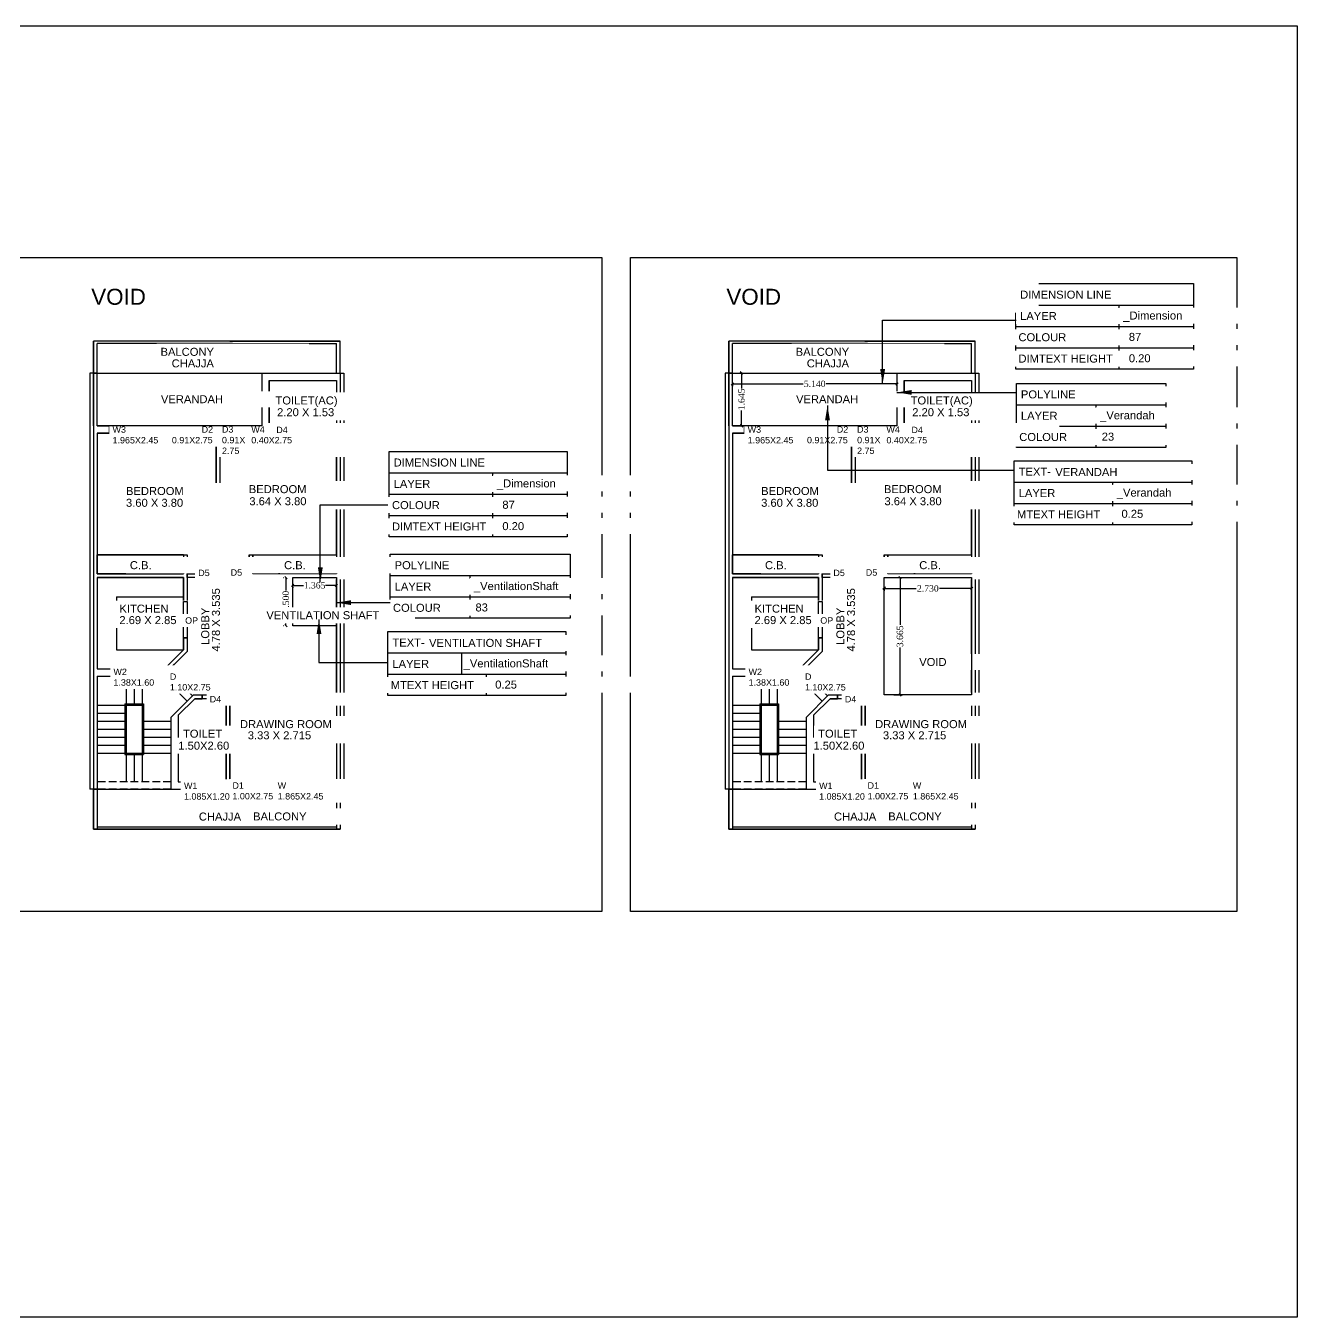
# Model space of a CAD drawing. Header units: metres. Extents: x 180 to 389, y -165 to 195.
# Drawn here: x 349.38 to 389.1, y 100.17 to 140.5 of the extents above; entities that cross this region are included whole.
import ezdxf

# ---------------------------------------------------------------- set-up
doc = ezdxf.new("R2010")
doc.units = ezdxf.units.M
doc.header["$LTSCALE"] = 2
doc.header["$MEASUREMENT"] = 0
doc.linetypes.add('ACAD_ISO02W100', pattern=[15, 12, -3])
for name, color, linetype in [('_ArchProj', 21, 'Continuous'), ('_Balcony', 25, 'Continuous'), ('_CB', 40, 'Continuous'), ('_Dimension', 87, 'Continuous'), ('_Door', 114, 'Continuous'), ('_Room', 72, 'Continuous'), ('_RoomDimensions', 193, 'Continuous'), ('_VentilationShaft', 83, 'Continuous'), ('_Verandah', 23, 'Continuous'), ('_Void', 111, 'Continuous'), ('_Window', 115, 'Continuous')]:
    doc.layers.add(name, color=color, linetype=linetype)
doc.styles.add('DRAWING', font='times.ttf', dxfattribs={"height": 0.2})
doc.styles.get("Standard").update_dxf_attribs({"font": 'arial.ttf'})
doc.dimstyles.new('Copy of DRAWING', dxfattribs={"dimtxt": 0.2, "dimasz": 0.46, "dimexe": 0.076, "dimexo": 0.3, "dimgap": 0.037, "dimtad": 0, "dimdec": 3, "dimzin": 0, "dimdsep": 46, "dimtxsty": 'DRAWING', "dimblk": 'ARCHTICK', "dimtsz": 0.037, "dimcen": 0.09, "dimclre": 256, "dimclrt": 256, "dimadec": 0, "dimazin": 0, "dimtfac": 1, "dimtdec": 3, "dimtix": 1, "dimtofl": 0, "dimtmove": 2, "dimatfit": 3, "dimfxl": 1, "dimtolj": 1, "dimtzin": 0, "dimarcsym": 0})

# ---------------------------------------------------------------- blocks, each defined once
blk = doc.blocks.new('*D245')
at = {"layer": '_Dimension', "color": 0, "linetype": 'ByBlock', "lineweight": -2, "ltscale": 0.01}
for p, q in [((376.229, 122.965), (376.155, 122.891)), ((376.192, 122.928), (377.196, 122.928)), ((378.922, 122.928), (377.918, 122.928)), ((378.885, 122.891), (378.959, 122.965))]:
    blk.add_line(p, q, dxfattribs=at)
at = {"layer": '_Dimension', "linetype": 'ByBlock', "lineweight": -2, "ltscale": 0.01}
for p, q in [((376.192, 122.966), (376.192, 122.852)), ((378.922, 122.966), (378.922, 122.852))]:
    blk.add_line(p, q, dxfattribs=at)
at = {"layer": 'Defpoints', "color": 0, "ltscale": 0.01}
for p in [(376.192, 123.266), (378.922, 123.266), (378.922, 122.928)]:
    blk.add_point(p, dxfattribs=at)
at = {"layer": '_Dimension', "ltscale": 0.01, "insert": (377.557, 122.928), "char_height": 0.2, "attachment_point": 5, "style": 'DRAWING'}
blk.add_mtext('\\A1;2.730', dxfattribs=at)
blk = doc.blocks.new('_ArchTick')
blk = doc.blocks.new('*D246')
at = {"layer": '_Dimension', "linetype": 'ByBlock', "lineweight": -2, "ltscale": 0.01}
for p, q in [((376.492, 123.266), (376.763, 123.266)), ((376.492, 119.601), (376.763, 119.601))]:
    blk.add_line(p, q, dxfattribs=at)
at = {"layer": '_Dimension', "color": 0, "linetype": 'ByBlock', "lineweight": -2, "ltscale": 0.01}
for p, q in [((376.724, 123.229), (376.65, 123.303)), ((376.687, 123.266), (376.687, 121.787)), ((376.687, 119.601), (376.687, 121.08)), ((376.65, 119.638), (376.724, 119.564))]:
    blk.add_line(p, q, dxfattribs=at)
at = {"layer": 'Defpoints', "color": 0, "ltscale": 0.01}
for p in [(376.192, 123.266), (376.192, 119.601), (376.687, 119.601)]:
    blk.add_point(p, dxfattribs=at)
at = {"layer": '_Dimension', "ltscale": 0.01, "insert": (376.687, 121.433), "char_height": 0.2, "attachment_point": 5, "rotation": 90, "style": 'DRAWING'}
blk.add_mtext('\\A1;3.665', dxfattribs=at)
blk = doc.blocks.new('*D247')
at = {"layer": '_Dimension', "color": 0, "linetype": 'ByBlock', "lineweight": -2, "ltscale": 0.01}
for p, q in [((371.772, 129.619), (371.698, 129.693)), ((371.735, 129.656), (371.735, 129.175)), ((371.735, 128.011), (371.735, 128.491)), ((371.698, 128.048), (371.772, 127.974))]:
    blk.add_line(p, q, dxfattribs=at)
at = {"layer": '_Dimension', "linetype": 'ByBlock', "lineweight": -2, "ltscale": 0.01}
for p, q in [((371.752, 129.656), (371.811, 129.656)), ((371.752, 128.011), (371.811, 128.011))]:
    blk.add_line(p, q, dxfattribs=at)
at = {"layer": 'Defpoints', "color": 0, "ltscale": 0.01}
for p in [(371.452, 129.656), (371.452, 128.011), (371.735, 128.011)]:
    blk.add_point(p, dxfattribs=at)
at = {"layer": '_Dimension', "ltscale": 0.01, "insert": (371.735, 128.833), "char_height": 0.2, "attachment_point": 5, "rotation": 90, "style": 'DRAWING'}
blk.add_mtext('\\A1;1.645', dxfattribs=at)
blk = doc.blocks.new('*D248')
at = {"layer": '_Dimension', "color": 0, "linetype": 'ByBlock', "lineweight": -2, "ltscale": 0.01}
for p, q in [((371.489, 129.354), (371.415, 129.28)), ((371.452, 129.317), (373.665, 129.317)), ((376.592, 129.317), (374.379, 129.317)), ((376.555, 129.28), (376.629, 129.354))]:
    blk.add_line(p, q, dxfattribs=at)
at = {"layer": '_Dimension', "linetype": 'ByBlock', "lineweight": -2, "ltscale": 0.01}
for p, q in [((371.452, 129.356), (371.452, 129.241)), ((376.592, 129.356), (376.592, 129.241))]:
    blk.add_line(p, q, dxfattribs=at)
at = {"layer": 'Defpoints', "color": 0, "ltscale": 0.01}
for p in [(371.452, 129.656), (376.592, 129.656), (376.592, 129.317)]:
    blk.add_point(p, dxfattribs=at)
at = {"layer": '_Dimension', "ltscale": 0.01, "insert": (374.022, 129.317), "char_height": 0.2, "attachment_point": 5, "style": 'DRAWING'}
blk.add_mtext('\\A1;5.140', dxfattribs=at)
blk = doc.blocks.new('*D599')
at = {"layer": '_Dimension', "color": 0, "linetype": 'ByBlock', "lineweight": -2, "ltscale": 0.01}
for p, q in [((357.751, 123.062), (357.677, 122.988)), ((357.714, 123.025), (358.054, 123.025)), ((359.079, 123.025), (358.739, 123.025)), ((359.042, 122.988), (359.116, 123.062))]:
    blk.add_line(p, q, dxfattribs=at)
at = {"layer": '_Dimension', "linetype": 'ByBlock', "lineweight": -2, "ltscale": 0.01}
for p, q in [((357.714, 122.966), (357.714, 122.949)), ((359.079, 122.966), (359.079, 122.949))]:
    blk.add_line(p, q, dxfattribs=at)
at = {"layer": 'Defpoints', "color": 0, "ltscale": 0.01}
for p in [(357.714, 123.266), (359.079, 123.266), (359.079, 123.025)]:
    blk.add_point(p, dxfattribs=at)
at = {"layer": '_Dimension', "ltscale": 0.01, "insert": (358.397, 123.025), "char_height": 0.2, "attachment_point": 5, "style": 'DRAWING'}
blk.add_mtext('\\A1;1.365', dxfattribs=at)
blk = doc.blocks.new('*D600')
at = {"layer": '_Dimension', "linetype": 'ByBlock', "lineweight": -2, "ltscale": 0.01}
for p, q in [((357.414, 123.266), (357.424, 123.266)), ((357.414, 121.766), (357.424, 121.766))]:
    blk.add_line(p, q, dxfattribs=at)
at = {"layer": '_Dimension', "color": 0, "linetype": 'ByBlock', "lineweight": -2, "ltscale": 0.01}
for p, q in [((357.537, 123.229), (357.463, 123.303)), ((357.5, 123.266), (357.5, 122.862)), ((357.463, 121.803), (357.537, 121.729)), ((357.5, 121.766), (357.5, 122.169))]:
    blk.add_line(p, q, dxfattribs=at)
at = {"layer": 'Defpoints', "color": 0, "ltscale": 0.01}
for p in [(357.714, 123.266), (357.5, 121.766), (357.714, 121.766)]:
    blk.add_point(p, dxfattribs=at)
at = {"layer": '_Dimension', "ltscale": 0.01, "insert": (357.5, 122.516), "char_height": 0.2, "attachment_point": 5, "rotation": 90, "style": 'DRAWING'}
blk.add_mtext('\\A1;1.500', dxfattribs=at)

msp = doc.modelspace()

# ---------------------------------------------------------------- linework, layer by layer
at = {"ltscale": 0.01}
for p, q in [((380.3008, 131.7805), (385.8559, 131.7805)), ((380.3008, 131.1132), (385.8559, 131.1132)), ((355.7491, 130.6555), (351.4941, 130.6555)), ((351.4941, 128.0105), (351.4941, 130.6555)), ((355.8291, 130.5755), (351.6091, 130.5755)), ((351.6091, 128.0105), (351.6091, 130.5755)), ((355.7491, 130.6555), (359.1941, 130.6555)), ((355.7491, 130.6555), (355.7491, 130.6555)), ((355.8291, 130.5755), (355.8291, 130.5755)), ((355.8291, 130.5755), (359.0791, 130.5755)), ((359.0791, 129.6555), (359.0791, 130.5755)), ((359.1941, 129.6555), (359.1941, 130.6555)), ((375.5919, 130.6555), (371.3369, 130.6555)), ((371.3369, 128.0105), (371.3369, 130.6555)), ((375.6719, 130.5755), (371.4519, 130.5755)), ((371.4519, 128.0105), (371.4519, 130.5755)), ((375.5919, 130.6555), (379.0369, 130.6555)), ((375.5919, 130.6555), (375.5919, 130.6555)), ((375.6719, 130.5755), (375.6719, 130.5755)), ((375.6719, 130.5755), (378.9219, 130.5755)), ((378.9219, 129.6555), (378.9219, 130.5755)), ((379.0369, 129.6555), (379.0369, 130.6555)), ((351.3791, 129.6555), (351.3791, 116.6555)), ((351.6091, 129.6555), (351.3791, 129.6555)), ((351.4941, 129.6555), (351.4941, 116.6555)), ((356.7491, 129.6555), (359.3091, 129.6555)), ((356.7491, 129.6555), (356.7491, 129.4255)), ((359.1941, 129.6555), (359.1941, 116.6555)), ((359.3091, 129.6555), (359.3091, 116.6555)), ((371.2219, 129.6555), (371.2219, 116.6555)), ((371.4519, 129.6555), (371.2219, 129.6555)), ((371.3369, 129.6555), (371.3369, 116.6555)), ((376.5919, 129.6555), (379.1519, 129.6555)), ((376.5919, 129.6555), (376.5919, 129.4255)), ((379.0369, 129.6555), (379.0369, 116.6555)), ((379.1519, 129.6555), (379.1519, 116.6555)), ((356.7491, 129.4255), (356.7491, 128.6755)), ((356.9791, 129.4255), (359.0791, 129.4255)), ((356.9791, 129.4255), (356.9791, 127.7805)), ((356.9791, 129.4255), (356.9791, 128.6755)), ((359.0791, 129.4255), (359.0791, 127.8955)), ((376.5919, 129.4255), (376.5919, 128.6755)), ((376.8219, 129.4255), (378.9219, 129.4255)), ((376.8219, 129.4255), (376.8219, 127.7805)), ((376.8219, 129.4255), (376.8219, 128.6755)), ((378.9219, 129.4255), (378.9219, 127.8955)), ((356.7491, 128.6755), (356.7491, 127.7805)), ((376.5919, 128.6755), (376.5919, 127.7805)), ((351.6091, 128.0105), (351.9891, 128.0105)), ((351.9891, 128.0105), (351.9891, 127.7805)), ((351.9891, 128.0105), (353.9541, 128.0105)), ((353.9541, 128.0105), (354.4141, 128.0105)), ((353.9541, 128.0105), (353.9541, 127.7805)), ((354.4141, 128.0105), (354.4141, 127.7805)), ((355.3241, 128.0105), (355.4391, 128.0105)), ((355.3241, 128.0105), (355.3241, 123.2655)), ((355.4391, 128.0105), (355.4391, 123.2655)), ((356.3491, 128.0105), (356.7491, 128.0105)), ((356.3491, 128.0105), (356.3491, 127.7805)), ((357.7291, 127.8955), (359.0791, 127.8955)), ((357.7291, 127.8955), (357.7291, 127.7805)), ((371.4519, 128.0105), (371.8319, 128.0105)), ((371.8319, 128.0105), (371.8319, 127.7805)), ((371.8319, 128.0105), (373.7969, 128.0105)), ((373.7969, 128.0105), (374.2569, 128.0105)), ((373.7969, 128.0105), (373.7969, 127.7805)), ((374.2569, 128.0105), (374.2569, 127.7805)), ((375.1669, 128.0105), (375.2819, 128.0105)), ((375.1669, 128.0105), (375.1669, 123.2655)), ((375.2819, 128.0105), (375.2819, 123.2655)), ((376.1919, 128.0105), (376.5919, 128.0105)), ((376.1919, 128.0105), (376.1919, 127.7805)), ((377.5719, 127.8955), (378.9219, 127.8955)), ((377.5719, 127.8955), (377.5719, 127.7805)), ((351.6091, 127.7805), (351.6091, 123.3805)), ((351.6091, 127.7805), (351.9891, 127.7805)), ((351.9891, 127.7805), (353.9541, 127.7805)), ((353.9541, 127.7805), (354.4141, 127.7805)), ((356.3491, 127.7805), (356.7491, 127.7805)), ((356.7491, 127.7805), (356.9791, 127.7805)), ((357.7291, 127.7805), (359.0791, 127.7805)), ((359.0791, 127.7805), (359.0791, 123.3805)), ((371.4519, 127.7805), (371.4519, 123.3805)), ((371.4519, 127.7805), (371.8319, 127.7805)), ((371.8319, 127.7805), (373.7969, 127.7805)), ((373.7969, 127.7805), (374.2569, 127.7805)), ((376.1919, 127.7805), (376.5919, 127.7805)), ((376.5919, 127.7805), (376.8219, 127.7805)), ((377.5719, 127.7805), (378.9219, 127.7805)), ((378.9219, 127.7805), (378.9219, 123.3805)), ((360.729, 126.5376), (366.2841, 126.5376)), ((354.2991, 123.9805), (351.6091, 123.9805)), ((354.2991, 123.9805), (354.4141, 123.9805)), ((354.2991, 123.9805), (354.2991, 123.3805)), ((354.4141, 123.9805), (354.4141, 123.2655)), ((356.3491, 123.9805), (356.4641, 123.9805)), ((356.3491, 123.9805), (356.3491, 123.2655)), ((356.4641, 123.9805), (356.4641, 123.3805)), ((356.4641, 123.9805), (359.0791, 123.9805)), ((374.1419, 123.9805), (371.4519, 123.9805)), ((374.1419, 123.9805), (374.2569, 123.9805)), ((374.1419, 123.9805), (374.1419, 123.3805)), ((374.2569, 123.9805), (374.2569, 123.2655)), ((376.1919, 123.9805), (376.3069, 123.9805)), ((376.1919, 123.9805), (376.1919, 123.2655)), ((376.3069, 123.9805), (376.3069, 123.3805)), ((376.3069, 123.9805), (378.9219, 123.9805)), ((351.6091, 123.3805), (354.2991, 123.3805)), ((351.6091, 123.2655), (351.6091, 120.4155)), ((351.6091, 123.2655), (354.2991, 123.2655)), ((354.2991, 123.2655), (354.2991, 122.5155)), ((354.4141, 123.2655), (354.4141, 122.5155)), ((355.3241, 123.2655), (355.4391, 123.2655)), ((356.3491, 123.2655), (359.0791, 123.2655)), ((356.4641, 123.3805), (359.0791, 123.3805)), ((359.0791, 123.2655), (359.0791, 116.8855)), ((360.7599, 123.3305), (366.3828, 123.3305)), ((371.4519, 123.3805), (374.1419, 123.3805)), ((371.4519, 123.2655), (371.4519, 120.4155)), ((371.4519, 123.2655), (374.1419, 123.2655)), ((374.1419, 123.2655), (374.1419, 122.5155)), ((374.2569, 123.2655), (374.2569, 122.5155)), ((375.1669, 123.2655), (375.2819, 123.2655)), ((376.1919, 123.2655), (378.9219, 123.2655)), ((376.3069, 123.3805), (378.9219, 123.3805)), ((378.9219, 123.2655), (378.9219, 116.8855)), ((352.2091, 122.6655), (354.2991, 122.6655)), ((352.2091, 122.6655), (352.2091, 121.0155)), ((360.7599, 122.6632), (366.3828, 122.6632)), ((372.0519, 122.6655), (374.1419, 122.6655)), ((372.0519, 122.6655), (372.0519, 121.0155)), ((354.2991, 122.5155), (354.4141, 122.5155)), ((374.1419, 122.5155), (374.2569, 122.5155)), ((352.2091, 121.0155), (354.299, 121.0155)), ((353.7065, 120.4155), (354.299, 121.008)), ((354.299, 121.3903), (354.299, 121.008)), ((354.299, 121.3903), (354.414, 121.3903)), ((354.414, 121.3903), (354.414, 120.9604)), ((372.0519, 121.0155), (374.1418, 121.0155)), ((373.5493, 120.4155), (374.1418, 121.008)), ((374.1418, 121.3903), (374.1418, 121.008)), ((374.1418, 121.3903), (374.2568, 121.3903)), ((374.2568, 121.3903), (374.2568, 120.9604)), ((353.6391, 120.1855), (354.414, 120.9604)), ((360.6896, 120.9155), (366.2424, 120.9155)), ((373.4819, 120.1855), (374.2568, 120.9604)), ((351.6091, 120.4155), (352.0691, 120.4155)), ((352.0691, 120.4155), (352.0691, 120.1855)), ((352.0691, 120.4155), (353.4491, 120.4155)), ((353.4491, 120.4155), (353.7065, 120.4155)), ((353.4491, 120.4155), (353.4491, 120.1855)), ((353.8018, 120.3482), (354.5796, 119.5703)), ((360.6896, 120.2482), (366.2424, 120.2482)), ((363.7629, 120.2482), (363.7629, 119.5809)), ((371.4519, 120.4155), (371.9119, 120.4155)), ((371.9119, 120.4155), (371.9119, 120.1855)), ((371.9119, 120.4155), (373.2919, 120.4155)), ((373.2919, 120.4155), (373.5493, 120.4155)), ((373.2919, 120.4155), (373.2919, 120.1855)), ((373.6446, 120.3482), (374.4224, 119.5703)), ((351.6091, 120.1855), (351.6091, 116.6555)), ((351.6091, 120.1855), (352.0691, 120.1855)), ((352.0691, 120.1855), (353.4491, 120.1855)), ((352.5091, 120.1855), (352.5091, 116.8855)), ((352.5091, 120.1855), (352.5091, 116.8855)), ((352.7591, 120.1855), (352.7591, 119.2855)), ((353.0091, 120.1855), (353.0091, 119.2855)), ((353.4491, 120.1855), (353.6391, 120.1855)), ((353.6391, 120.1855), (354.4169, 119.4077)), ((371.4519, 120.1855), (371.4519, 116.6555)), ((371.4519, 120.1855), (371.9119, 120.1855)), ((371.9119, 120.1855), (373.2919, 120.1855)), ((372.3519, 120.1855), (372.3519, 116.8855)), ((372.3519, 120.1855), (372.3519, 116.8855)), ((372.6019, 120.1855), (372.6019, 119.2855)), ((372.8519, 120.1855), (372.8519, 119.2855)), ((373.2919, 120.1855), (373.4819, 120.1855)), ((373.4819, 120.1855), (374.2597, 119.4077)), ((353.9091, 118.8999), (354.6098, 119.6005)), ((354.1391, 118.9672), (354.6574, 119.4855)), ((354.6098, 119.6005), (354.8891, 119.6005)), ((354.6574, 119.4855), (354.8891, 119.4855)), ((354.8891, 119.6005), (354.8891, 119.4855)), ((355.6391, 119.6005), (355.6391, 116.8855)), ((355.6391, 119.6005), (355.7541, 119.6005)), ((355.7541, 119.6005), (355.7541, 116.6555)), ((373.7519, 118.8999), (374.4526, 119.6005)), ((373.9819, 118.9672), (374.5002, 119.4855)), ((374.4526, 119.6005), (374.7319, 119.6005)), ((374.5002, 119.4855), (374.7319, 119.4855)), ((374.7319, 119.6005), (374.7319, 119.4855)), ((375.4819, 119.6005), (375.4819, 116.8855)), ((375.4819, 119.6005), (375.5969, 119.6005)), ((375.5969, 119.6005), (375.5969, 116.6555)), ((351.6091, 119.2855), (353.0091, 119.2855)), ((351.6091, 119.0355), (352.5091, 119.0355)), ((352.4691, 119.3255), (353.0491, 119.3255)), ((352.4691, 119.3255), (352.4691, 117.7455)), ((352.4891, 119.3055), (353.0291, 119.3055)), ((352.4891, 119.3055), (352.4891, 117.7655)), ((353.0091, 119.2855), (353.0091, 116.8855)), ((353.0291, 119.3055), (353.0291, 117.7655)), ((353.0491, 119.3255), (353.0491, 117.7455)), ((371.4519, 119.2855), (372.8519, 119.2855)), ((371.4519, 119.0355), (372.3519, 119.0355)), ((372.3119, 119.3255), (372.8919, 119.3255)), ((372.3119, 119.3255), (372.3119, 117.7455)), ((372.3319, 119.3055), (372.8719, 119.3055)), ((372.3319, 119.3055), (372.3319, 117.7655)), ((372.8519, 119.2855), (372.8519, 116.8855)), ((372.8719, 119.3055), (372.8719, 117.7655)), ((372.8919, 119.3255), (372.8919, 117.7455)), ((351.6091, 118.7855), (352.5091, 118.7855)), ((353.0091, 118.7855), (353.9091, 118.7855)), ((353.9091, 118.8999), (353.9091, 116.6555)), ((354.1391, 118.9672), (354.1391, 116.8855)), ((371.4519, 118.7855), (372.3519, 118.7855)), ((372.8519, 118.7855), (373.7519, 118.7855)), ((373.7519, 118.8999), (373.7519, 116.6555)), ((373.9819, 118.9672), (373.9819, 116.8855)), ((351.6091, 118.5355), (352.5091, 118.5355)), ((351.6091, 118.2855), (352.5091, 118.2855)), ((353.0091, 118.5355), (353.9091, 118.5355)), ((353.0091, 118.2855), (353.9091, 118.2855)), ((371.4519, 118.5355), (372.3519, 118.5355)), ((371.4519, 118.2855), (372.3519, 118.2855)), ((372.8519, 118.5355), (373.7519, 118.5355)), ((372.8519, 118.2855), (373.7519, 118.2855)), ((351.6091, 118.0355), (352.5091, 118.0355)), ((351.6091, 117.7855), (353.9091, 117.7855)), ((352.7591, 117.7855), (352.7591, 116.8855)), ((353.0091, 118.0355), (353.9091, 118.0355)), ((371.4519, 118.0355), (372.3519, 118.0355)), ((371.4519, 117.7855), (373.7519, 117.7855)), ((372.6019, 117.7855), (372.6019, 116.8855)), ((372.8519, 118.0355), (373.7519, 118.0355)), ((352.4691, 117.7455), (353.0491, 117.7455)), ((352.4891, 117.7655), (353.0291, 117.7655)), ((372.3119, 117.7455), (372.8919, 117.7455)), ((372.3319, 117.7655), (372.8719, 117.7655)), ((351.6091, 116.6555), (351.3791, 116.6555)), ((351.4941, 116.6555), (351.4941, 115.4055)), ((351.6091, 116.6555), (351.6091, 115.4055)), ((353.9091, 116.6555), (354.2891, 116.6555)), ((354.1391, 116.8855), (354.2891, 116.8855)), ((354.2891, 116.8855), (354.2891, 116.6555)), ((354.2891, 116.8855), (355.3741, 116.8855)), ((354.2891, 116.6555), (355.3741, 116.6555)), ((355.3741, 116.8855), (355.6391, 116.8855)), ((355.3741, 116.8855), (355.3741, 116.6555)), ((355.3741, 116.6555), (355.7541, 116.6555)), ((356.7541, 116.8855), (356.7541, 116.6555)), ((356.7541, 116.8855), (358.6191, 116.8855)), ((356.7541, 116.6555), (358.6191, 116.6555)), ((358.6191, 116.8855), (359.0791, 116.8855)), ((358.6191, 116.8855), (358.6191, 116.6555)), ((358.6191, 116.6555), (359.3091, 116.6555)), ((359.0791, 116.6555), (359.0791, 115.4055)), ((359.1941, 116.6555), (359.1941, 115.4055)), ((371.4519, 116.6555), (371.2219, 116.6555)), ((371.3369, 116.6555), (371.3369, 115.4055)), ((371.4519, 116.6555), (371.4519, 115.4055)), ((373.7519, 116.6555), (374.1319, 116.6555)), ((373.9819, 116.8855), (374.1319, 116.8855)), ((374.1319, 116.8855), (374.1319, 116.6555)), ((374.1319, 116.8855), (375.2169, 116.8855)), ((374.1319, 116.6555), (375.2169, 116.6555)), ((375.2169, 116.8855), (375.4819, 116.8855)), ((375.2169, 116.8855), (375.2169, 116.6555)), ((375.2169, 116.6555), (375.5969, 116.6555)), ((376.5969, 116.8855), (376.5969, 116.6555)), ((376.5969, 116.8855), (378.4619, 116.8855)), ((376.5969, 116.6555), (378.4619, 116.6555)), ((378.4619, 116.8855), (378.9219, 116.8855)), ((378.4619, 116.8855), (378.4619, 116.6555)), ((378.4619, 116.6555), (379.1519, 116.6555)), ((378.9219, 116.6555), (378.9219, 115.4055)), ((379.0369, 116.6555), (379.0369, 115.4055)), ((351.4941, 115.4055), (359.1941, 115.4055)), ((351.6091, 115.4855), (359.0791, 115.4855)), ((371.3369, 115.4055), (379.0369, 115.4055)), ((371.4519, 115.4855), (378.9219, 115.4855))]:
    msp.add_line(p, q, dxfattribs=at)
at = {"linetype": 'ACAD_ISO02W100', "ltscale": 0.01}
for p, q in [((353.9091, 116.8855), (351.6091, 116.8855)), ((353.9091, 116.6555), (351.6091, 116.6555)), ((373.7519, 116.8855), (371.4519, 116.8855)), ((373.7519, 116.6555), (371.4519, 116.6555))]:
    msp.add_line(p, q, dxfattribs=at)
at = {"ltscale": 0.01}
for points in [[(180.407, 140.5), (389.0953, 140.5), (389.0953, 100.1689), (180.407, 100.1689)], [(380.3008, 132.4478), (385.8559, 132.4478), (385.8559, 129.7786), (380.3008, 129.7786)], [(360.7599, 123.9978), (366.3828, 123.9978), (366.3828, 121.9959), (360.7599, 121.9959)], [(360.6896, 121.5828), (366.2424, 121.5828), (366.2424, 119.5809), (360.6896, 119.5809)]]:
    msp.add_lwpolyline(points, close=True, dxfattribs=at)
at = {"layer": '_Balcony', "ltscale": 0.01}
for points in [[(351.4941, 116.6555), (359.1941, 116.6555), (359.1941, 115.4055), (351.4941, 115.4055)], [(371.3369, 116.6555), (379.0369, 116.6555), (379.0369, 115.4055), (371.3369, 115.4055)]]:
    msp.add_lwpolyline(points, close=True, dxfattribs=at)
at = {"layer": '_CB', "ltscale": 0.01}
for points in [[(351.6091, 123.9805), (354.2991, 123.9805), (354.2991, 123.3805), (351.6091, 123.3805)], [(371.4519, 123.9805), (374.1419, 123.9805), (374.1419, 123.3805), (371.4519, 123.3805)]]:
    msp.add_lwpolyline(points, close=True, dxfattribs=at)
at = {"layer": '_Door', "ltscale": 0.01}
for points in [[(354.4141, 128.0105), (355.3241, 128.0105), (355.3241, 127.7805), (354.4141, 127.7805)], [(355.4391, 128.0105), (356.3491, 128.0105), (356.3491, 127.7805), (355.4391, 127.7805)], [(356.9791, 127.8955), (357.7291, 127.8955), (357.7291, 127.7805), (356.9791, 127.7805)], [(374.2569, 128.0105), (375.1669, 128.0105), (375.1669, 127.7805), (374.2569, 127.7805)], [(375.2819, 128.0105), (376.1919, 128.0105), (376.1919, 127.7805), (375.2819, 127.7805)], [(376.8219, 127.8955), (377.5719, 127.8955), (377.5719, 127.7805), (376.8219, 127.7805)], [(354.5796, 119.5703), (353.8018, 120.3482), (353.6391, 120.1855), (354.4169, 119.4077)], [(374.4224, 119.5703), (373.6446, 120.3482), (373.4819, 120.1855), (374.2597, 119.4077)], [(354.8891, 119.6005), (355.6391, 119.6005), (355.6391, 119.4855), (354.8891, 119.4855)], [(374.7319, 119.6005), (375.4819, 119.6005), (375.4819, 119.4855), (374.7319, 119.4855)], [(355.7541, 116.8855), (356.7541, 116.8855), (356.7541, 116.6555), (355.7541, 116.6555)], [(375.5969, 116.8855), (376.5969, 116.8855), (376.5969, 116.6555), (375.5969, 116.6555)]]:
    msp.add_lwpolyline(points, close=True, dxfattribs=at)
at = {"layer": '_Room', "ltscale": 0.01}
for p, q in [((354.4141, 123.2655), (354.414, 120.9604)), ((359.0791, 123.2655), (354.4141, 123.2655)), ((359.0791, 119.6005), (359.0791, 123.2655)), ((374.2569, 123.2655), (374.2568, 120.9604)), ((378.9219, 123.2655), (374.2569, 123.2655)), ((378.9219, 119.6005), (378.9219, 123.2655)), ((354.414, 120.9604), (353.8018, 120.3482)), ((374.2568, 120.9604), (373.6446, 120.3482)), ((353.8018, 120.3482), (354.5796, 119.5703)), ((373.6446, 120.3482), (374.4224, 119.5703)), ((354.5796, 119.5703), (354.6098, 119.6005)), ((354.6098, 119.6005), (359.0791, 119.6005)), ((374.4224, 119.5703), (374.4526, 119.6005)), ((374.4526, 119.6005), (378.9219, 119.6005))]:
    msp.add_line(p, q, dxfattribs=at)
for points in [[(356.9791, 129.4255), (359.0791, 129.4255), (359.0791, 127.8955), (356.9791, 127.8955)], [(376.8219, 129.4255), (378.9219, 129.4255), (378.9219, 127.8955), (376.8219, 127.8955)], [(351.6091, 127.7805), (351.6091, 123.9805), (354.4141, 123.9805), (354.4141, 123.3805), (355.3241, 123.3805), (355.3241, 127.7805)], [(359.0791, 127.7805), (355.4391, 127.7805), (355.4391, 123.3805), (356.3491, 123.3805), (356.3491, 123.9805), (359.0791, 123.9805)], [(371.4519, 127.7805), (371.4519, 123.9805), (374.2569, 123.9805), (374.2569, 123.3805), (375.1669, 123.3805), (375.1669, 127.7805)], [(378.9219, 127.7805), (375.2819, 127.7805), (375.2819, 123.3805), (376.1919, 123.3805), (376.1919, 123.9805), (378.9219, 123.9805)], [(351.6091, 123.2655), (351.6091, 120.4155), (353.7065, 120.4155), (354.299, 121.008), (354.2991, 123.2655)], [(371.4519, 123.2655), (371.4519, 120.4155), (373.5493, 120.4155), (374.1418, 121.008), (374.1419, 123.2655)], [(355.6391, 119.4855), (354.6574, 119.4855), (354.1391, 118.9672), (354.1391, 116.8855), (355.6391, 116.8855), (355.6391, 119.4855)], [(355.7541, 119.6005), (359.0791, 119.6005), (359.0791, 116.8855), (355.7541, 116.8855)], [(375.4819, 119.4855), (374.5002, 119.4855), (373.9819, 118.9672), (373.9819, 116.8855), (375.4819, 116.8855), (375.4819, 119.4855)], [(375.5969, 119.6005), (378.9219, 119.6005), (378.9219, 116.8855), (375.5969, 116.8855)]]:
    msp.add_lwpolyline(points, close=True, dxfattribs=at)
at = {"layer": '_Window', "ltscale": 0.01}
for points in [[(352.0691, 120.4155), (353.4491, 120.4155), (353.4491, 120.1855), (352.0691, 120.1855)], [(371.9119, 120.4155), (373.2919, 120.4155), (373.2919, 120.1855), (371.9119, 120.1855)], [(354.2891, 116.8855), (355.3741, 116.8855), (355.3741, 116.6555), (354.2891, 116.6555)], [(374.1319, 116.8855), (375.2169, 116.8855), (375.2169, 116.6555), (374.1319, 116.6555)]]:
    msp.add_lwpolyline(points, close=True, dxfattribs=at)

# ---------------------------------------------------------------- next in the draw order: texts
at = {"layer": '_Room', "ltscale": 0.01, "char_height": 0.25, "width": 4.517248, "attachment_point": 1, "bg_fill": 2}
for s, insert in [('TOILET(AC)', (357.1758, 128.9247)), ('TOILET(AC)', (377.0186, 128.9247)), ('BEDROOM', (352.5058, 126.0967)), ('BEDROOM', (372.3486, 126.0967)), ('KITCHEN', (352.3003, 122.4232)), ('KITCHEN', (372.1431, 122.4232)), ('DRAWING ROOM', (356.0666, 118.8162)), ('DRAWING ROOM', (375.9094, 118.8162))]:
    msp.add_mtext(s, dxfattribs=dict(at, insert=insert))

# ---------------------------------------------------------------- next in the draw order: texts
for s, insert in [('BEDROOM', (356.3416, 126.1549)), ('BEDROOM', (376.1844, 126.1549)), ('TOILET', (354.287, 118.5182)), ('TOILET', (374.1298, 118.5182))]:
    msp.add_mtext(s, dxfattribs=dict(at, insert=insert))
at = {"layer": '_Room', "ltscale": 0.01, "char_height": 0.25, "width": 4.517248, "attachment_point": 1, "rotation": 90, "bg_fill": 2}
for insert in [(354.856, 121.1642), (374.6988, 121.1642)]:
    msp.add_mtext('LOBBY', dxfattribs=dict(at, insert=insert))
at = {"layer": '_RoomDimensions', "ltscale": 0.01, "char_height": 0.25, "width": 4.517248, "attachment_point": 1, "bg_fill": 2}
for insert in [(357.2264, 128.5576), (377.0692, 128.5576)]:
    msp.add_mtext('2.20 X 1.53', dxfattribs=dict(at, insert=insert))

# ---------------------------------------------------------------- next in the draw order: linework, layer by layer
at = {"ltscale": 0.01}
for p, q in [((380.3251, 128.6652), (384.9893, 128.6652)), ((380.3251, 127.9979), (384.9893, 127.9979)), ((380.2548, 126.2502), (385.8076, 126.2502))]:
    msp.add_line(p, q, dxfattribs=at)
msp.add_lwpolyline([(380.3251, 129.3325), (384.9893, 129.3325), (384.9893, 127.3306), (380.3251, 127.3306)], close=True, dxfattribs=at)

# ---------------------------------------------------------------- next in the draw order: texts
at = {"layer": '_RoomDimensions', "ltscale": 0.01, "char_height": 0.25, "width": 4.517248, "attachment_point": 1, "bg_fill": 2}
for s, insert in [('3.60 X 3.80', (352.5058, 125.7289)), ('3.60 X 3.80', (372.3486, 125.7289)), ('2.69 X 2.85', (352.2984, 122.065)), ('2.69 X 2.85', (372.1412, 122.065)), ('3.33 X 2.715', (356.3102, 118.4671)), ('3.33 X 2.715', (376.153, 118.4671))]:
    msp.add_mtext(s, dxfattribs=dict(at, insert=insert))

# ---------------------------------------------------------------- next in the draw order: linework, layer by layer
at = {"layer": '_Door', "ltscale": 0.01}
for points in [[(354.2991, 122.5155), (354.414, 122.5155), (354.414, 121.3903), (354.2991, 121.3903)], [(374.1419, 122.5155), (374.2568, 122.5155), (374.2568, 121.3903), (374.1419, 121.3903)]]:
    msp.add_lwpolyline(points, close=True, dxfattribs=at)

# ---------------------------------------------------------------- next in the draw order: texts
at = {"layer": '_RoomDimensions', "ltscale": 0.01, "char_height": 0.25, "width": 4.517248, "attachment_point": 1, "bg_fill": 2}
for s, insert in [('3.64 X 3.80', (356.3589, 125.7773)), ('3.64 X 3.80', (376.2017, 125.7773)), ('1.50X2.60', (354.1398, 118.1434)), ('1.50X2.60', (373.9826, 118.1434))]:
    msp.add_mtext(s, dxfattribs=dict(at, insert=insert))
at = {"layer": '_RoomDimensions', "ltscale": 0.01, "char_height": 0.25, "width": 4.517248, "attachment_point": 1, "rotation": 90, "bg_fill": 2}
for insert in [(355.19, 120.9564), (375.0328, 120.9564)]:
    msp.add_mtext('4.78 X 3.535', dxfattribs=dict(at, insert=insert))

# ---------------------------------------------------------------- next in the draw order: linework, layer by layer
at = {"ltscale": 0.01}
for p, q in [((360.729, 125.8703), (366.2841, 125.8703)), ((380.2548, 125.5829), (385.8076, 125.5829))]:
    msp.add_line(p, q, dxfattribs=at)
for points in [[(348.4263, 133.2626), (367.3669, 133.2626), (367.3669, 112.836), (348.4263, 112.836)], [(368.2691, 133.2626), (387.2097, 133.2626), (387.2097, 112.836), (368.2691, 112.836)], [(380.2548, 126.9175), (385.8076, 126.9175), (385.8076, 124.9156), (380.2548, 124.9156)]]:
    msp.add_lwpolyline(points, close=True, dxfattribs=at)
at = {"layer": '_Door', "ltscale": 0.01}
for points in [[(354.4141, 123.3805), (355.3241, 123.3805), (355.3241, 123.2655), (354.4141, 123.2655)], [(355.4391, 123.3805), (356.3491, 123.3805), (356.3491, 123.2655), (355.4391, 123.2655)], [(374.2569, 123.3805), (375.1669, 123.3805), (375.1669, 123.2655), (374.2569, 123.2655)], [(375.2819, 123.3805), (376.1919, 123.3805), (376.1919, 123.2655), (375.2819, 123.2655)]]:
    msp.add_lwpolyline(points, close=True, dxfattribs=at)

# ---------------------------------------------------------------- next in the draw order: texts
at = {"ltscale": 0.01, "attachment_point": 1, "bg_fill": 2}
for s, insert, char_height, width in [('VOID', (351.4204, 132.2879), 0.5, 9.500651), ('DIMENSION LINE', (380.4397, 132.2299), 0.25, 5.122688), ('POLYLINE', (380.4641, 129.1146), 0.25, 4.517248), ('TEXT-', (380.3938, 126.6996), 0.25, 4.517248), ('POLYLINE', (360.8989, 123.7799), 0.25, 4.517248), ('TEXT-', (360.8286, 121.3649), 0.25, 4.517248)]:
    msp.add_mtext(s, dxfattribs=dict(at, insert=insert, char_height=char_height, width=width))
at = {"layer": '_ArchProj', "ltscale": 0.01, "char_height": 0.25, "width": 4.517248, "attachment_point": 1, "bg_fill": 2}
for insert in [(353.9323, 130.0826), (373.7751, 130.0826), (354.7818, 115.9293), (374.6246, 115.9293)]:
    msp.add_mtext('CHAJJA', dxfattribs=dict(at, insert=insert))
at = {"layer": '_Door', "ltscale": 0.01, "char_height": 0.2, "width": 4.517248, "attachment_point": 1, "bg_fill": 2}
for s, insert in [('            D2\\P0.91X2.75', (353.9383, 127.9943)), ('            D2\\P0.91X2.75', (373.7811, 127.9943)), ('D5', (354.763, 123.5142)), ('D5', (374.6058, 123.5142)), ('OP', (354.3541, 122.0275)), ('OP', (374.1969, 122.0275)), ('D\\P1.10X2.75', (353.8758, 120.2745)), ('D\\P1.10X2.75', (373.7186, 120.2745))]:
    msp.add_mtext(s, dxfattribs=dict(at, insert=insert))

# ---------------------------------------------------------------- next in the draw order: linework, layer by layer
at = {"ltscale": 0.01}
for p, q in [((383.527, 131.7805), (383.527, 129.7786)), ((382.8083, 128.6652), (382.8083, 127.3306)), ((383.328, 126.2502), (383.328, 124.9156)), ((363.2431, 123.3305), (363.2431, 121.9959))]:
    msp.add_line(p, q, dxfattribs=at)
at = {"layer": '_Window', "ltscale": 0.01}
for points in [[(351.9891, 128.0105), (353.9541, 128.0105), (353.9541, 127.7805), (351.9891, 127.7805)], [(371.8319, 128.0105), (373.7969, 128.0105), (373.7969, 127.7805), (371.8319, 127.7805)]]:
    msp.add_lwpolyline(points, close=True, dxfattribs=at)

# ---------------------------------------------------------------- next in the draw order: texts
at = {"ltscale": 0.01, "insert": (360.8286, 120.6976), "char_height": 0.25, "width": 4.517248, "attachment_point": 1, "bg_fill": 2}
msp.add_mtext('LAYER', dxfattribs=at)
at = {"layer": '_Balcony', "ltscale": 0.01, "char_height": 0.25, "width": 4.517248, "attachment_point": 1, "bg_fill": 2}
for insert in [(353.5856, 130.4437), (373.4283, 130.4437), (356.4769, 115.9336), (376.3196, 115.9336)]:
    msp.add_mtext('BALCONY', dxfattribs=dict(at, insert=insert))
at = {"layer": '_Door', "ltscale": 0.01, "char_height": 0.2, "width": 4.517248, "attachment_point": 1, "bg_fill": 2}
for s, insert in [('D3\\P0.91X\\P2.75', (355.5037, 127.9958)), ('D3\\P0.91X\\P2.75', (375.3465, 127.9958)), ('D5', (355.7761, 123.5264)), ('D5', (375.6189, 123.5264)), ('D4', (355.1213, 119.5694)), ('D4', (374.9641, 119.5694))]:
    msp.add_mtext(s, dxfattribs=dict(at, insert=insert))
at = {"layer": '_Void', "ltscale": 0.01, "insert": (377.2875, 120.7563), "char_height": 0.25, "width": 4.517248, "attachment_point": 1, "bg_fill": 2}
msp.add_mtext('VOID', dxfattribs=at)

# ---------------------------------------------------------------- next in the draw order: linework, layer by layer
at = {"layer": '_ArchProj', "ltscale": 0.01}
for points in [[(351.4941, 130.6555), (351.4941, 129.6555), (356.7491, 129.6555), (359.1941, 129.6555), (359.1941, 130.6555), (355.7491, 130.6555), (355.7491, 130.6555)], [(371.3369, 130.6555), (371.3369, 129.6555), (376.5919, 129.6555), (379.0369, 129.6555), (379.0369, 130.6555), (375.5919, 130.6555), (375.5919, 130.6555)]]:
    msp.add_lwpolyline(points, close=True, dxfattribs=at)
at = {"layer": '_CB', "ltscale": 0.01}
for points in [[(356.4641, 123.9805), (359.0791, 123.9805), (359.0791, 123.3805), (356.4641, 123.3805)], [(376.3069, 123.9805), (378.9219, 123.9805), (378.9219, 123.3805), (376.3069, 123.3805)]]:
    msp.add_lwpolyline(points, close=True, dxfattribs=at)
at = {"layer": '_Window', "ltscale": 0.01}
for points in [[(356.3491, 128.0105), (356.7491, 128.0105), (356.7491, 127.7805), (356.3491, 127.7805)], [(376.1919, 128.0105), (376.5919, 128.0105), (376.5919, 127.7805), (376.1919, 127.7805)]]:
    msp.add_lwpolyline(points, close=True, dxfattribs=at)

# ---------------------------------------------------------------- next in the draw order: texts
at = {"ltscale": 0.01, "char_height": 0.25, "width": 4.517248, "attachment_point": 1, "bg_fill": 2}
for s, insert in [('LAYER', (380.4397, 131.5626)), ('DIMTEXT HEIGHT', (380.3873, 130.2318)), ('LAYER', (380.4641, 128.4473)), ('LAYER', (380.3938, 126.0323)), ('LAYER', (360.8989, 123.1126)), ('VENTILATION SHAFT', (361.9739, 121.3529)), ('MTEXT HEIGHT', (360.7762, 120.034))]:
    msp.add_mtext(s, dxfattribs=dict(at, insert=insert))
at = {"layer": '_Door', "ltscale": 0.01, "char_height": 0.2, "width": 4.517248, "attachment_point": 1, "bg_fill": 2}
for s, insert in [('D4', (357.2013, 127.9794)), ('D1\\P1.00X2.75', (355.8315, 116.874)), ('D1\\P1.00X2.75', (375.6743, 116.874))]:
    msp.add_mtext(s, dxfattribs=dict(at, insert=insert))
at = {"layer": '_Window', "ltscale": 0.01, "char_height": 0.2, "width": 4.517248, "attachment_point": 1, "bg_fill": 2}
for insert in [(352.1137, 120.4252), (371.9565, 120.4252)]:
    msp.add_mtext('W2\\P1.38X1.60', dxfattribs=dict(at, insert=insert))

# ---------------------------------------------------------------- next in the draw order: linework, layer by layer
at = {"layer": '_Window', "ltscale": 0.01}
for points in [[(356.7541, 116.8855), (358.6191, 116.8855), (358.6191, 116.6555), (356.7541, 116.6555)], [(376.5969, 116.8855), (378.4619, 116.8855), (378.4619, 116.6555), (376.5969, 116.6555)]]:
    msp.add_lwpolyline(points, close=True, dxfattribs=at)

# ---------------------------------------------------------------- next in the draw order: texts
at = {"ltscale": 0.01, "attachment_point": 1, "bg_fill": 2}
for s, insert, char_height, width in [('VOID', (371.2632, 132.2879), 0.5, 9.500651), ('_Dimension', (383.6632, 131.5772), 0.25, 4.517248), ('0.20', (383.8358, 130.2426), 0.25, 4.517248), ('_Verandah', (382.9399, 128.4619), 0.25, 4.517248), ('VERANDAH', (381.539, 126.6876), 0.25, 4.517248), ('MTEXT HEIGHT', (380.3414, 125.3687), 0.25, 4.517248), ('_VentilationShaft', (363.3747, 123.1272), 0.25, 4.517248), ('0.25', (364.0409, 120.0509), 0.25, 4.517248)]:
    msp.add_mtext(s, dxfattribs=dict(at, insert=insert, char_height=char_height, width=width))
at = {"layer": '_CB', "ltscale": 0.01, "char_height": 0.25, "width": 4.517248, "attachment_point": 1, "bg_fill": 2}
for insert in [(352.6267, 123.7804), (372.4695, 123.7804)]:
    msp.add_mtext('C.B.', dxfattribs=dict(at, insert=insert))
at = {"layer": '_Window', "ltscale": 0.01, "char_height": 0.2, "width": 4.517248, "attachment_point": 1, "bg_fill": 2}
for insert in [(352.0856, 127.9906), (371.9284, 127.9906)]:
    msp.add_mtext('W3\\P1.965X2.45', dxfattribs=dict(at, insert=insert))

# ---------------------------------------------------------------- next in the draw order: linework, layer by layer
at = {"ltscale": 0.01}
msp.add_line((380.3008, 130.4459), (385.8559, 130.4459), dxfattribs=at)

# ---------------------------------------------------------------- next in the draw order: texts
at = {"ltscale": 0.01, "char_height": 0.25, "width": 4.517248, "attachment_point": 1, "bg_fill": 2}
for s, insert in [('COLOUR', (380.4117, 127.7837)), ('0.25', (383.6061, 125.3855)), ('COLOUR', (360.8465, 122.449)), ('_VentilationShaft', (363.0539, 120.7122))]:
    msp.add_mtext(s, dxfattribs=dict(at, insert=insert))
at = {"layer": '_CB', "ltscale": 0.01, "char_height": 0.25, "width": 4.517248, "attachment_point": 1, "bg_fill": 2}
for insert in [(357.4442, 123.7804), (377.287, 123.7804)]:
    msp.add_mtext('C.B.', dxfattribs=dict(at, insert=insert))
at = {"layer": '_Window', "ltscale": 0.01, "char_height": 0.2, "width": 4.517248, "attachment_point": 1, "bg_fill": 2}
for s, insert in [('W4\\P0.40X2.75', (356.4203, 127.9916)), ('W\\P1.865X2.45', (357.2449, 116.8702)), ('W\\P1.865X2.45', (377.0877, 116.8702))]:
    msp.add_mtext(s, dxfattribs=dict(at, insert=insert))

# ---------------------------------------------------------------- next in the draw order: dimensions: what is measured, and where the dimension line sits
at = {"layer": '_Dimension', "ltscale": 0.01}
for base, p1, p2, picture, middle in [((371.735, 128.0105), (371.4519, 129.6555), (371.4519, 128.0105), '*D247', (371.735, 128.833)), ((376.6872, 119.6005), (376.1919, 123.2655), (376.1919, 119.6005), '*D246', (376.6872, 121.433))]:
    dim = msp.add_linear_dim(base=base, p1=p1, p2=p2, angle=90, dimstyle='Copy of DRAWING', dxfattribs=at)
    dim.commit()
    dim.dimension.update_dxf_attribs({"geometry": picture, "text_midpoint": middle})

# ---------------------------------------------------------------- next in the draw order: linework, layer by layer
at = {"ltscale": 0.01}
msp.add_line((362.9998, 120.2482), (362.9998, 120.9155), dxfattribs=at)
for points in [[(351.6091, 129.6555), (356.7491, 129.6555), (356.7491, 128.0105), (351.6091, 128.0105)], [(360.729, 127.2049), (366.2841, 127.2049), (366.2841, 124.5357), (360.729, 124.5357)]]:
    msp.add_lwpolyline(points, close=True, dxfattribs=at)
at = {"layer": '_VentilationShaft', "ltscale": 0.01}
msp.add_lwpolyline([(357.7141, 123.2655), (359.0791, 123.2655), (359.0791, 121.7655), (357.7141, 121.7655)], close=True, dxfattribs=at)
at = {"layer": '_Void', "ltscale": 0.01}
msp.add_lwpolyline([(376.1919, 123.2655), (378.9219, 123.2655), (378.9219, 119.6005), (376.1919, 119.6005)], close=True, dxfattribs=at)

# ---------------------------------------------------------------- next in the draw order: texts
at = {"ltscale": 0.01, "char_height": 0.25, "width": 4.517248, "attachment_point": 1, "bg_fill": 2}
for s, insert in [('COLOUR', (380.3873, 130.8991)), ('23', (382.9891, 127.7946)), ('_Verandah', (383.4596, 126.0469)), ('83', (363.4239, 122.4599))]:
    msp.add_mtext(s, dxfattribs=dict(at, insert=insert))
at = {"layer": '_Door', "ltscale": 0.01, "insert": (377.0441, 127.9794), "char_height": 0.2, "width": 4.517248, "attachment_point": 1, "bg_fill": 2}
msp.add_mtext('D4', dxfattribs=at)
at = {"layer": '_Window', "ltscale": 0.01, "char_height": 0.2, "width": 4.517248, "attachment_point": 1, "bg_fill": 2}
for insert in [(354.3178, 116.8661), (374.1605, 116.8661)]:
    msp.add_mtext('W1\\P1.085X1.20', dxfattribs=dict(at, insert=insert))

# ---------------------------------------------------------------- next in the draw order: dimensions: what is measured, and where the dimension line sits
at = {"layer": '_Dimension', "ltscale": 0.01}
dim = msp.add_linear_dim(base=(357.5001, 121.7655), p1=(357.7141, 123.2655), p2=(357.7141, 121.7655), angle=90, dimstyle='Copy of DRAWING', dxfattribs=at)
dim.commit()
dim.dimension.update_dxf_attribs({"geometry": '*D600', "text_midpoint": (357.5001, 122.5155)})
for base, p1, p2, picture, middle in [((359.0791, 123.0247), (357.7141, 123.2655), (359.0791, 123.2655), '*D599', (358.3966, 123.0247)), ((378.9219, 122.9278), (376.1919, 123.2655), (378.9219, 123.2655), '*D245', (377.5569, 122.9278))]:
    dim = msp.add_linear_dim(base=base, p1=p1, p2=p2, dimstyle='Copy of DRAWING', dxfattribs=at)
    dim.commit()
    dim.dimension.update_dxf_attribs({"geometry": picture, "text_midpoint": middle})

# ---------------------------------------------------------------- next in the draw order: leaders
at = {"ltscale": 0.01}
for points in [[(358.577, 123.1267), (358.577, 125.5437), (360.729, 125.5437)], [(359.0791, 122.4852), (360.7599, 122.4852)]]:
    msp.add_leader(points, dimstyle='Copy of DRAWING', dxfattribs=at)

# ---------------------------------------------------------------- next in the draw order: texts
at = {"ltscale": 0.01, "char_height": 0.25, "attachment_point": 1, "bg_fill": 2}
for s, insert, width in [('87', (383.8358, 130.9099), 4.517248), ('VERANDAH', (353.5965, 128.9646), 4.517248), ('DIMENSION LINE', (360.8679, 126.9869), 5.122688)]:
    msp.add_mtext(s, dxfattribs=dict(at, insert=insert, width=width))
at = {"layer": '_VentilationShaft', "ltscale": 0.01, "insert": (356.8908, 122.2184), "char_height": 0.25, "width": 4.517248, "attachment_point": 1, "bg_fill": 2}
msp.add_mtext('VENTILATION SHAFT', dxfattribs=at)
at = {"layer": '_Window', "ltscale": 0.01, "insert": (376.2631, 127.9916), "char_height": 0.2, "width": 4.517248, "attachment_point": 1, "bg_fill": 2}
msp.add_mtext('W4\\P0.40X2.75', dxfattribs=at)

# ---------------------------------------------------------------- next in the draw order: leaders
at = {"ltscale": 0.01}
msp.add_leader([(376.1446, 129.3169), (376.1446, 131.3086), (380.3008, 131.3086)], dimstyle='Copy of DRAWING', override={"dimgap": 0.037, "dimtad": 0}, dxfattribs=at)

# ---------------------------------------------------------------- next in the draw order: linework, layer by layer
msp.add_line((363.9552, 126.5376), (363.9552, 124.5357), dxfattribs=at)
at = {"layer": '_Verandah', "ltscale": 0.01}
msp.add_lwpolyline([(371.4519, 129.6555), (376.5919, 129.6555), (376.5919, 128.0105), (371.4519, 128.0105)], close=True, dxfattribs=at)

# ---------------------------------------------------------------- next in the draw order: leaders
at = {"ltscale": 0.01}
msp.add_leader([(358.5353, 121.962), (358.5353, 120.6107), (360.6896, 120.6107)], dimstyle='Copy of DRAWING', dxfattribs=at)

# ---------------------------------------------------------------- next in the draw order: texts
at = {"ltscale": 0.01, "char_height": 0.25, "width": 4.517248, "attachment_point": 1, "bg_fill": 2}
for s, insert in [('LAYER', (360.8679, 126.3196)), ('DIMTEXT HEIGHT', (360.8155, 124.9888))]:
    msp.add_mtext(s, dxfattribs=dict(at, insert=insert))
at = {"layer": '_Verandah', "ltscale": 0.01, "insert": (373.4393, 128.9646), "char_height": 0.25, "width": 4.517248, "attachment_point": 1, "bg_fill": 2}
msp.add_mtext('VERANDAH', dxfattribs=at)

# ---------------------------------------------------------------- next in the draw order: texts
at = {"ltscale": 0.01, "char_height": 0.25, "width": 4.517248, "attachment_point": 1, "bg_fill": 2}
for s, insert in [('_Dimension', (364.0914, 126.3342)), ('0.20', (364.264, 124.9996))]:
    msp.add_mtext(s, dxfattribs=dict(at, insert=insert))

# ---------------------------------------------------------------- next in the draw order: dimensions: what is measured, and where the dimension line sits
at = {"layer": '_Dimension', "ltscale": 0.01}
dim = msp.add_linear_dim(base=(376.5919, 129.3169), p1=(371.4519, 129.6555), p2=(376.5919, 129.6555), dimstyle='Copy of DRAWING', dxfattribs=at)
dim.commit()
dim.dimension.update_dxf_attribs({"geometry": '*D248', "text_midpoint": (374.0219, 129.3169)})

# ---------------------------------------------------------------- next in the draw order: leaders
at = {"ltscale": 0.01}
for points in [[(376.5919, 129.0505), (380.3251, 129.0505)], [(374.4219, 128.6408), (374.4219, 126.6202), (380.2548, 126.6202)]]:
    msp.add_leader(points, dimstyle='Copy of DRAWING', override={"dimgap": 0.037, "dimtad": 0}, dxfattribs=at)

# ---------------------------------------------------------------- next in the draw order: linework, layer by layer
msp.add_line((360.729, 125.203), (366.2841, 125.203), dxfattribs=at)

# ---------------------------------------------------------------- next in the draw order: texts
at = {"ltscale": 0.01, "insert": (360.8155, 125.6561), "char_height": 0.25, "width": 4.517248, "attachment_point": 1, "bg_fill": 2}
msp.add_mtext('COLOUR', dxfattribs=at)

# ---------------------------------------------------------------- next in the draw order: texts
at = {"ltscale": 0.01, "insert": (364.264, 125.6669), "char_height": 0.25, "width": 4.517248, "attachment_point": 1, "bg_fill": 2}
msp.add_mtext('87', dxfattribs=at)

doc.saveas('drawing.dxf')
